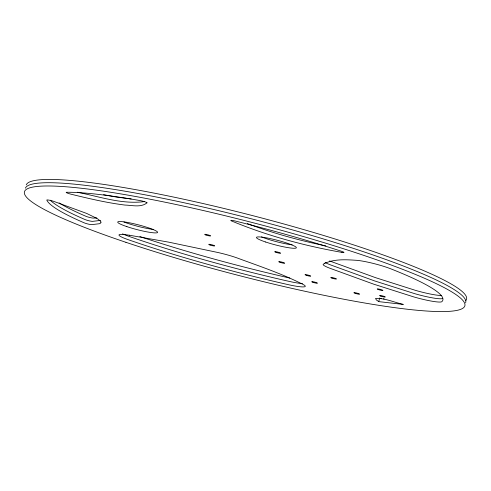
<?xml version="1.0" encoding="UTF-8"?>
<svg xmlns="http://www.w3.org/2000/svg" width="491" height="491" viewBox="0 0 491 491"><rect width="100%" height="100%" fill="white"/><g stroke="black" fill="none" stroke-linecap="round" stroke-linejoin="round"><path stroke-width="0.74" d="M378.739 301.627L376.278 299.878L375.554 298.375C384.987 298.043 394.163 302.364 403.289 304.408L378.739 301.627L379.678 297.988M144.692 201.549C122.007 204.686 99.372 196.498 77.302 192.245M100.416 220.416L92.529 221.367A4.548 0.546 14.5 0 1 84.986 219.532A204.722 24.593 14.5 0 1 50.229 200.199M96.776 217.949L93.376 218.09A4.548 0.546 14.5 0 1 85.833 216.255A204.722 24.593 14.5 0 1 59.104 202.9M131.189 198.953L116.14 197.014L103.589 194.688M383.275 298.847L384.177 298.964M379.586 298.35L381.446 298.602M325.828 245.887C299.148 240.449 272.83 233.127 247.329 223.565M26.244 184.892A227.468 27.33 14.5 0 1 260.899 217.777A227.468 27.33 14.5 0 1 465.849 300.56M289.788 278.059A204.722 24.593 14.5 0 1 139.843 236.521M329.608 260.917A22.746 2.731 14.5 0 0 331.272 261.574L375.492 277.642L415.527 290.377A22.746 2.731 14.5 0 0 441.661 295.496M442.704 298.375A22.746 2.731 14.5 0 1 414.68 293.655L374.645 280.926L330.418 264.858A22.746 2.731 14.5 0 1 325.097 262.397M302.505 283.589A22.746 2.731 14.5 0 1 288.941 281.337A204.722 24.593 14.5 0 1 128.906 236.349A22.746 2.731 14.5 0 1 123.885 234.422M123.204 234.115A22.746 2.731 14.5 0 1 122.584 233.826M153.419 229.438A20.622 2.48 14.5 0 1 123.928 221.981M292.163 244.819A20.622 2.48 14.5 0 1 261.464 236.871M25.397 188.17A227.468 27.33 14.5 0 1 255.523 219.87A227.468 27.33 14.5 0 1 465.603 302.83M100.974 222.184L100.655 223.031L99.569 223.7L91.682 224.645A4.548 0.546 14.5 0 1 84.139 222.816A204.722 24.593 14.5 0 1 46.798 200.101A4.548 0.546 14.5 0 1 48.934 200.119A4.548 0.546 14.5 0 1 53.537 201.298L86.668 213.432L97.292 218.599L100.52 221.165L100.974 222.184M146.987 202.844C140.991 207.81 132.091 205.22 124.978 205.072C106.657 202.808 88.668 198.499 70.759 194.129A4.548 0.546 14.5 0 1 66.616 192.263A204.722 24.593 14.5 0 1 140.273 200.61A4.548 0.546 14.5 0 1 144.876 201.783A4.548 0.546 14.5 0 1 146.987 202.844M324.606 263.446L323.366 264.152A22.746 2.731 14.5 0 0 329.571 268.135L373.798 284.203L413.833 296.932A22.746 2.731 14.5 0 0 441.857 301.658A204.722 24.593 14.5 0 0 390.492 268.712A22.746 2.731 14.5 0 0 356.748 260.322C346.051 259.641 334.598 258.794 324.606 263.446M129.434 235.232L125.739 234.723A22.746 2.731 14.5 0 0 128.059 239.626A204.722 24.593 14.5 0 0 288.094 284.614A22.746 2.731 14.5 0 0 303.585 284.719C282.245 273.72 259.34 266.177 236.877 257.861A22.746 2.731 14.5 0 0 217.531 252.423L168.794 242.167L129.434 235.232M341.926 252.38C304.248 245.807 267.11 235.686 231.746 221.048A4.548 0.546 14.5 0 1 231.163 220.318A4.548 0.546 14.5 0 1 234.968 220.95A204.722 24.593 14.5 0 1 341.742 251.361A4.548 0.546 14.5 0 1 341.926 252.38M125.923 242.315A227.468 27.33 14.5 0 0 464.756 306.108A227.468 27.33 14.5 0 0 143.28 197.916A227.468 27.33 14.5 0 0 125.923 242.315M126.887 226.633A20.622 2.48 14.5 0 0 157.605 232.421A20.622 2.48 14.5 0 0 128.458 222.607A20.622 2.48 14.5 0 0 126.887 226.633M265.631 242.008A20.622 2.48 14.5 0 0 296.349 247.795A20.622 2.48 14.5 0 0 267.202 237.982A20.622 2.48 14.5 0 0 265.631 242.008M313 282.343A2.958 0.356 14.5 0 0 317.407 283.172A2.958 0.356 14.5 0 0 313.227 281.766A2.958 0.356 14.5 0 0 313 282.343M306.298 275.304A2.958 0.356 14.5 0 0 310.705 276.132A2.958 0.356 14.5 0 0 306.525 274.727A2.958 0.356 14.5 0 0 306.298 275.304M332.014 278.151A2.958 0.356 14.5 0 0 336.415 278.986A2.958 0.356 14.5 0 0 332.235 277.575A2.958 0.356 14.5 0 0 332.014 278.151M378.487 289.604A2.958 0.356 14.5 0 0 382.894 290.433A2.958 0.356 14.5 0 0 378.714 289.027A2.958 0.356 14.5 0 0 378.487 289.604M380.869 296.165A2.958 0.356 14.5 0 0 385.269 296.994A2.958 0.356 14.5 0 0 381.09 295.588A2.958 0.356 14.5 0 0 380.869 296.165M355.153 293.317A2.958 0.356 14.5 0 0 359.559 294.146A2.958 0.356 14.5 0 0 355.38 292.74A2.958 0.356 14.5 0 0 355.153 293.317M276.016 252.343A3.069 0.368 14.5 0 0 280.588 253.209A3.069 0.368 14.5 0 0 276.249 251.748A3.069 0.368 14.5 0 0 276.016 252.343M280.073 262.341A3.069 0.368 14.5 0 0 284.651 263.201A3.069 0.368 14.5 0 0 280.312 261.74A3.069 0.368 14.5 0 0 280.073 262.341M210.087 245.04A3.069 0.368 14.5 0 0 214.659 245.899A3.069 0.368 14.5 0 0 210.32 244.438A3.069 0.368 14.5 0 0 210.087 245.04M206.024 235.042A3.069 0.368 14.5 0 0 210.596 235.907A3.069 0.368 14.5 0 0 206.257 234.446A3.069 0.368 14.5 0 0 206.024 235.042"/></g></svg>
